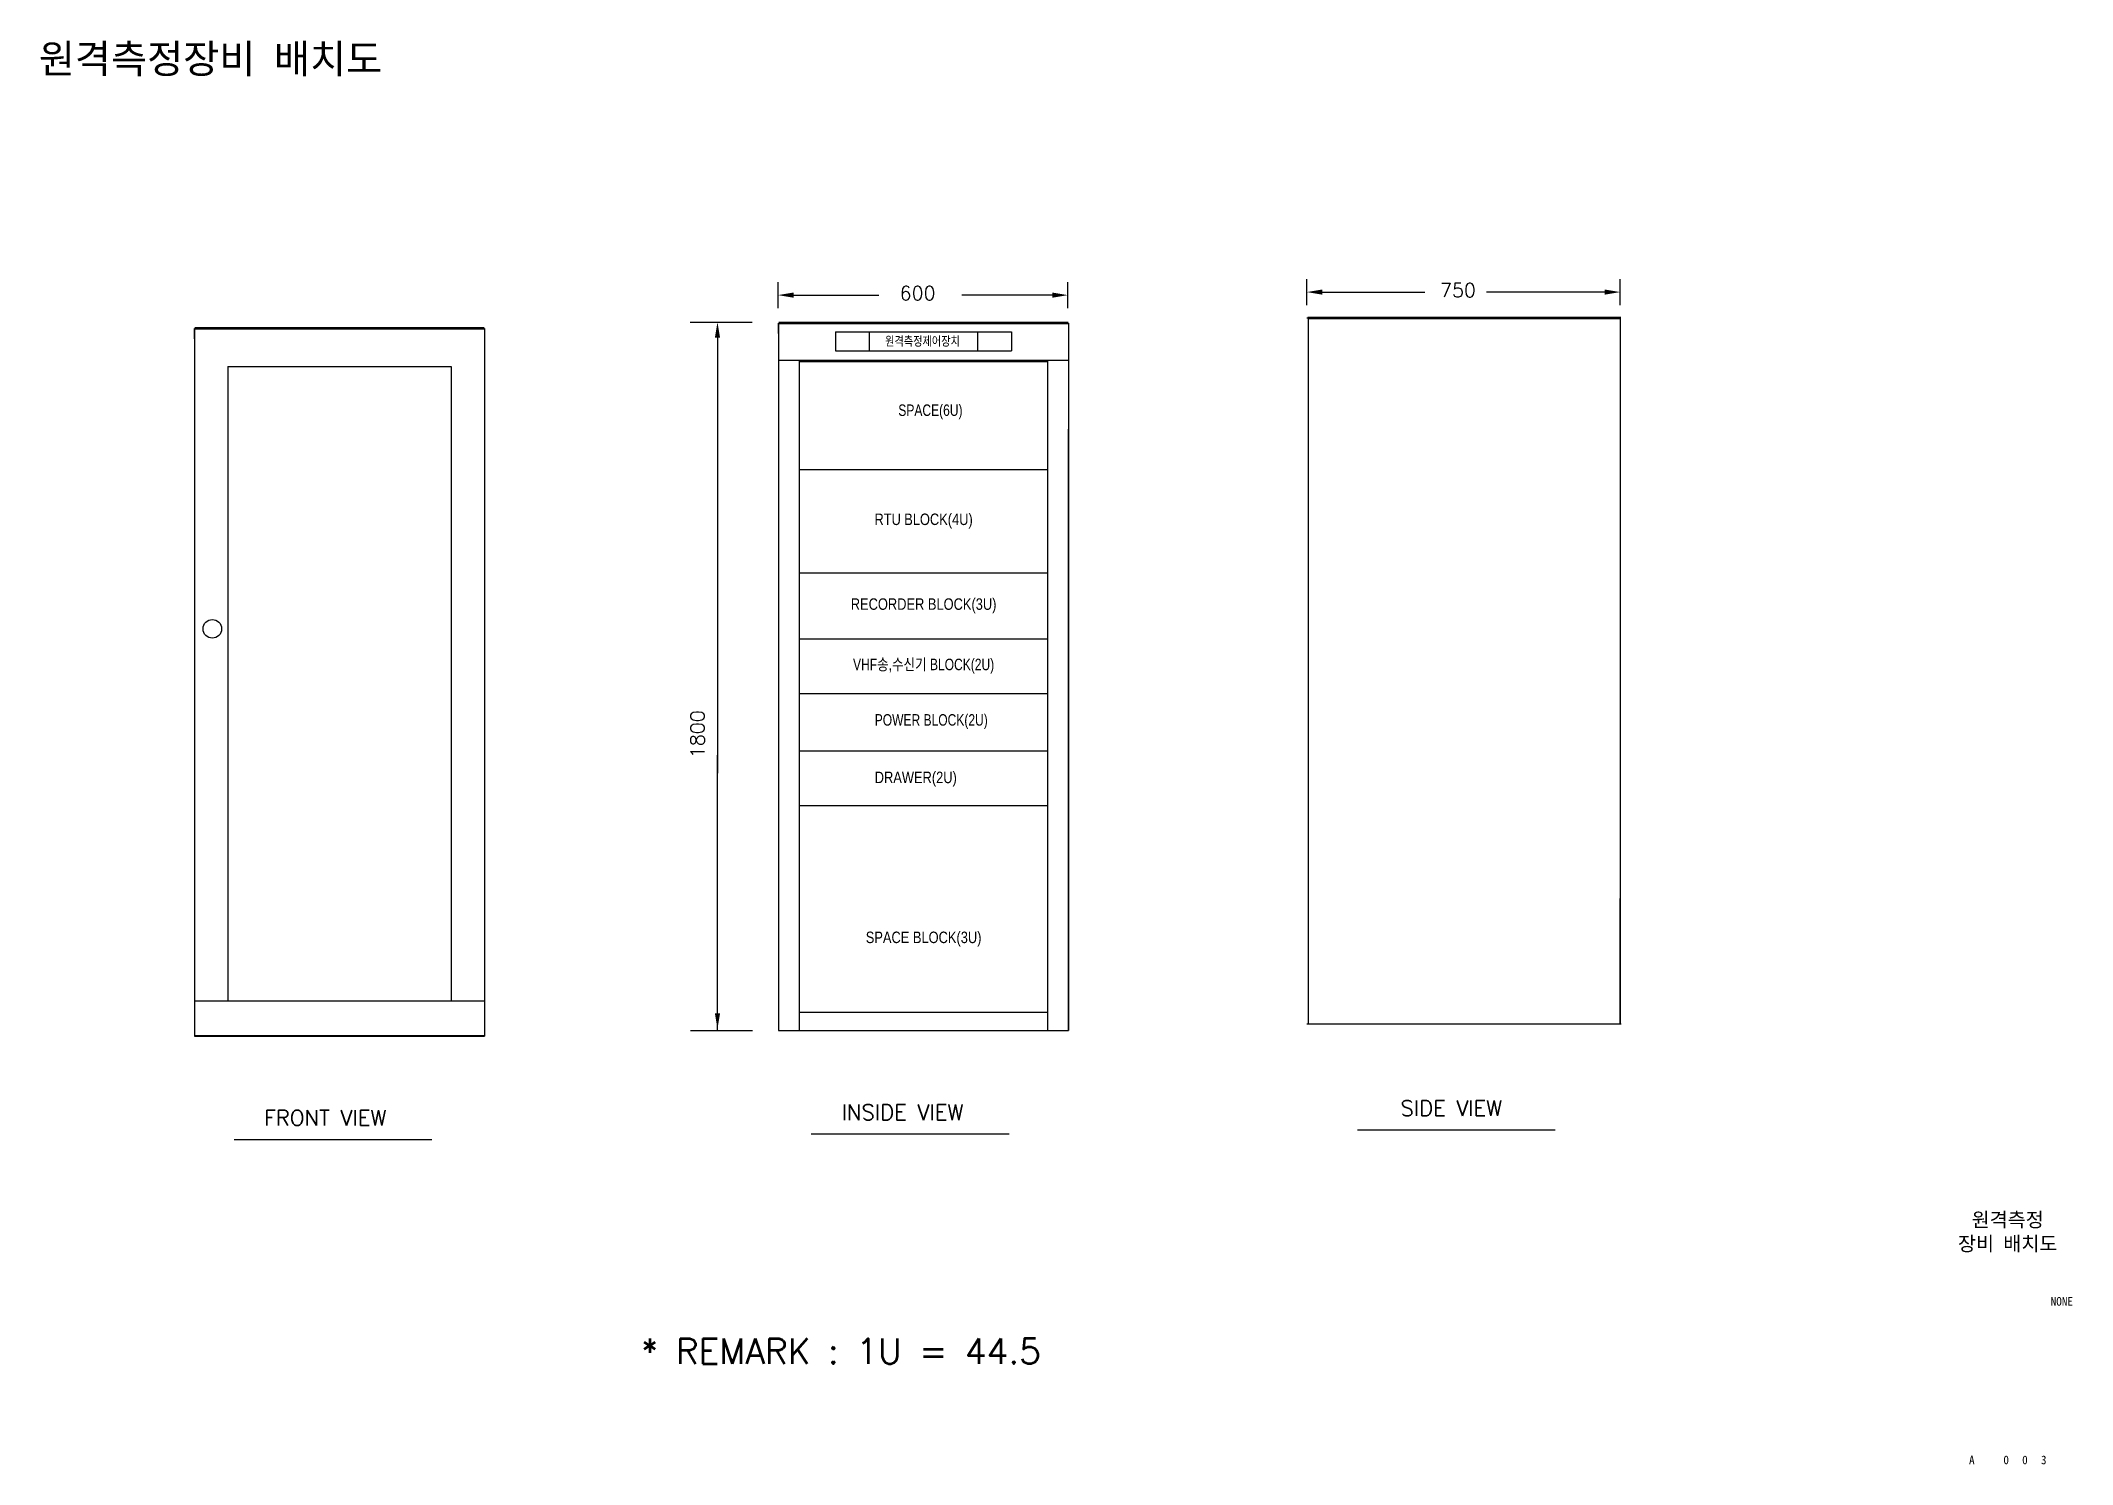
# Model space of a CAD drawing. Header units: millimetres. Extents: x 48 to 401, y 14 to 261.
import ezdxf
from ezdxf.enums import TextEntityAlignment as Align

# ---------------------------------------------------------------- set-up
doc = ezdxf.new("R2010")
doc.units = ezdxf.units.MM
doc.layers.get('0').update_dxf_attribs({"linetype": 'CONTINUOUS'})
doc.layers.add('txt', color=7, linetype='CONTINUOUS')
doc.styles.add('HCG', font='SIMPLEX', dxfattribs={"height": 7, "bigfont": 'CADSG.SHX'})
doc.styles.add('style', font='')
doc.styles.add('style1', font='')
doc.styles.add('TITLE-3', font='', dxfattribs={"width": 0.8})
doc.styles.get('style').set_extended_font_data('GulimChe')
doc.styles.get('style1').set_extended_font_data('GulimChe')
doc.styles.get('TITLE-3').set_extended_font_data('Gulim')

msp = doc.modelspace()

# ---------------------------------------------------------------- linework, layer by layer
at = {"color": 0, "linetype": 'Continuous'}
for p, q in [((175.97, 214.67), (175.97, 219.17)), ((226.37, 214.67), (226.37, 219.17)), ((267.96, 215.2), (267.96, 219.7)), ((322.41, 215.2), (322.41, 219.7)), ((178.67, 216.92), (193.52, 216.92)), ((223.67, 216.92), (207.92, 216.92)), ((270.66, 217.45), (288.48, 217.45)), ((319.71, 217.45), (299.19, 217.45)), ((160.67, 212.23), (171.47, 212.23)), ((176.06, 212.06), (226.46, 212.06)), ((176.06, 210.26), (176.06, 212.06)), ((176.06, 212.06), (176.06, 88.98)), ((226.46, 212.06), (226.46, 209.36)), ((226.46, 212.06), (226.46, 88.98)), ((267.96, 212.95), (322.41, 212.95)), ((268.14, 213.13), (268.14, 90.13)), ((322.41, 213.13), (322.41, 90.13)), ((322.41, 212.95), (322.41, 210.25)), ((74.51, 211.14), (124.91, 211.14)), ((74.51, 209.34), (74.51, 211.14)), ((74.51, 211.14), (74.51, 88.01)), ((74.51, 209.34), (74.51, 88.01)), ((124.91, 211.14), (124.91, 208.44)), ((124.91, 211.14), (124.91, 88.01)), ((124.91, 209.34), (124.91, 88.01)), ((165.44, 209.53), (165.44, 133.76)), ((176.06, 210.26), (176.06, 193.61)), ((185.96, 210.53), (216.56, 210.53)), ((185.96, 210.53), (185.96, 207.2)), ((191.81, 210.53), (191.81, 207.2)), ((210.71, 207.2), (210.71, 210.53)), ((216.56, 210.53), (216.56, 207.2)), ((226.46, 210.26), (226.46, 193.61)), ((176.06, 205.58), (226.46, 205.58)), ((179.66, 205.58), (222.86, 205.58)), ((179.66, 205.58), (179.66, 112.07)), ((179.66, 205.58), (179.66, 205.49)), ((179.66, 205.4), (222.86, 205.4)), ((185.96, 207.2), (216.56, 207.2)), ((222.86, 205.58), (222.86, 112.07)), ((222.86, 205.58), (222.86, 205.49)), ((80.27, 204.52), (80.27, 94.13)), ((80.27, 204.52), (119.15, 204.52)), ((119.15, 204.52), (119.15, 94.13)), ((176.06, 193.61), (176.06, 109.01)), ((226.46, 193.61), (226.46, 109.01)), ((226.46, 109.01), (226.46, 193.61)), ((226.46, 193.61), (226.46, 109.01)), ((179.72, 186.61), (222.86, 186.61)), ((179.72, 168.62), (222.86, 168.62)), ((179.72, 168.62), (222.86, 168.62)), ((179.72, 157.12), (222.86, 157.12)), ((179.72, 147.63), (222.86, 147.63)), ((165.44, 88.98), (165.44, 136.91)), ((179.72, 137.63), (222.86, 137.63)), ((179.72, 128.13), (222.86, 128.13)), ((179.66, 113.51), (179.66, 88.98)), ((222.86, 113.51), (222.86, 88.98)), ((322.41, 90.13), (322.41, 111.97)), ((176.06, 109.01), (176.06, 88.98)), ((226.46, 88.98), (226.46, 109.01)), ((74.51, 94.13), (124.91, 94.13)), ((179.72, 92.15), (222.86, 92.15)), ((160.76, 88.98), (171.56, 88.98)), ((267.96, 90.13), (322.59, 90.13)), ((74.51, 88.1), (124.91, 88.1)), ((74.51, 88.01), (124.91, 88.01)), ((181.74, 71.01), (216.14, 71.01)), ((276.72, 71.72), (311.12, 71.72)), ((81.38, 70.04), (115.78, 70.04))]:
    msp.add_line(p, q, dxfattribs=at)
msp.add_line((176.06, 88.98), (226.46, 88.98))
at = {"color": 0, "linetype": 'Continuous', "const_width": 0.45}
for points in [[(176.06, 212.06), (226.46, 212.06)], [(268.14, 212.95), (322.41, 212.95)], [(74.51, 211.14), (124.91, 211.14)]]:
    msp.add_lwpolyline(points, dxfattribs=at)
at = {"color": 0, "linetype": 'Continuous'}
msp.add_circle((77.59, 158.86), 1.62, dxfattribs=at)
for points in [[(178.67, 216.47), (178.67, 217.37), (175.97, 216.92)], [(223.67, 217.37), (223.67, 216.47), (226.37, 216.92)], [(270.66, 217), (270.66, 217.9), (267.96, 217.45)], [(319.71, 217.9), (319.71, 217), (322.41, 217.45)], [(164.99, 209.53), (165.89, 209.53), (165.44, 212.23)], [(165.89, 91.95), (164.99, 91.95), (165.44, 89.25)]]:
    msp.add_solid(points, dxfattribs=at)

# ---------------------------------------------------------------- texts
at = {"color": 0, "linetype": 'Continuous', "style": 'HCG'}
for s, height, p in [('600', 2.43, (197.12, 216.02)), ('750', 2.43, (291.09, 216.55)), ('FRONT VIEW', 2.7, (86.58, 72.44)), ('INSIDE VIEW', 2.7, (187.04, 73.41)), ('SIDE VIEW', 2.7, (284.22, 74.12)), ('* REMARK : 1U = 44.5', 4.41, (152.14, 31))]:
    msp.add_text(s, height=height, dxfattribs=at).set_placement(p)
at = {"color": 0, "linetype": 'Continuous', "style": 'TITLE-3', "width": 0.8}
msp.add_text('원격측정제어장치', height=1.62, dxfattribs=at).set_placement((194.59, 208.12))
at = {"color": 0, "linetype": 'Continuous', "style": 'HCG'}
msp.add_text('1800', height=2.43, rotation=90, dxfattribs=at).set_placement((163.19, 136.37))
at = {"style": 'style1'}
for s, p in [('NONE', (399.24, 41.86)), ('A', (383.58, 14.28)), ('0', (389.56, 14.28)), ('0', (392.82, 14.28)), ('3', (396.09, 14.28))]:
    msp.add_text(s, height=1.5, dxfattribs=at).set_placement(p, align=Align.MIDDLE_CENTER)
for s, insert, char_height, width, attachment_point, style in [('SPACE(6U)', (196.89, 197.9), 2, 44.6114, 1, 'TITLE-3'), ('{\\fArial|b0|i0|c0|p32;RTU} {\\fArial|b0|i0|c0|p32;BLOCK(4U)}', (201.29, 177.62), 2, 44.6114, 5, 'TITLE-3'), ('{\\fArial|b0|i0|c0|p32;RECORDER BLOCK(3U)}', (201.29, 162.87), 2, 44.6114, 5, 'TITLE-3'), ('VHF송,수신기 BLOCK(2U)', (201.29, 152.37), 2, 44.6114, 5, 'TITLE-3'), ('POWER BLOCK(2U)', (192.79, 144.02), 2, 44.6114, 1, 'TITLE-3'), ('{\\fArial|b0|i0|c0|p32;DRAWER(2U)}', (192.79, 134.02), 2, 44.6114, 1, 'TITLE-3'), ('{\\fArial|b0|i0|c0|p32;SPACE BLOCK(3U)}', (201.29, 104.89), 2, 44.6114, 5, 'TITLE-3'), ('원격측정\\P장비 배치도', (389.82, 53.85), 2.5, 34.7927, 5, 'style')]:
    msp.add_mtext(s, dxfattribs=dict(insert=insert, char_height=char_height, width=width, attachment_point=attachment_point, style=style))
at = {"layer": 'txt', "style": 'style1'}
msp.add_text('원격측정장비 배치도', height=5, dxfattribs=at).set_placement((47.42, 255.54))

doc.saveas('drawing.dxf')
